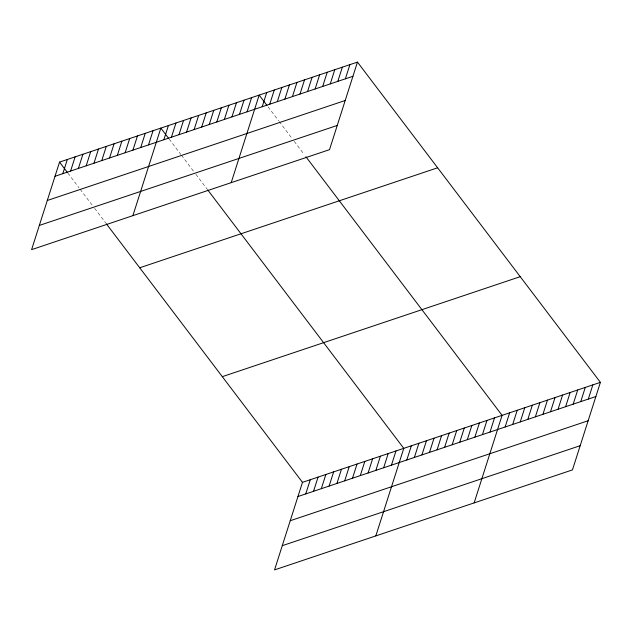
<?xml version="1.0" encoding="UTF-8"?>
<svg xmlns="http://www.w3.org/2000/svg" width="632" height="632" viewBox="0 0 632 632"><rect width="100%" height="100%" fill="white"/><g stroke="black" fill="none" stroke-linecap="round" stroke-linejoin="round"><path stroke-width="0.47" stroke-dasharray="3.16 2.37" d="M268.055 106.848L278.633 120.791M279.194 121.518L292.553 139.135M294.22 141.339L304.245 154.548M169.186 139.111L180.878 154.516M181.431 155.251L194.237 172.133M195.912 174.337L207.043 189.015M67.893 173.105L79.024 187.783M80.138 189.252L92.944 206.135M94.618 208.331L105.749 223.009"/><path stroke-width="0.95" d="M357.459 62.102L59.542 162.1L31.6 249.648L329.525 149.658L357.459 62.102L600.4 382.352L572.458 469.9L274.541 569.898L302.475 482.342L600.4 382.352M62.805 173.666L67.332 159.485M70.602 171.051L75.121 156.862M78.392 168.436L82.918 154.248M86.181 165.821L90.708 151.633M93.971 163.206L98.497 149.018M101.768 160.591L106.295 146.403M109.557 157.968L114.084 143.788M117.347 155.354L121.873 141.173M125.144 152.739L129.671 138.558M132.933 150.124L137.46 135.943M140.723 147.509L145.249 133.328M148.52 144.894L153.039 130.713M132.894 215.646L160.836 128.099L168.625 138.376M163.87 139.743L168.396 125.563M171.43 137.207L175.957 123.019M178.998 134.663L183.525 120.483M186.559 132.127L191.085 117.947M194.119 129.592L198.645 115.411M201.687 127.048L206.214 112.867M209.247 124.512L213.774 110.331M216.808 121.976L221.334 107.795M224.376 119.44L228.895 105.252M231.936 116.896L236.463 102.716M239.496 114.36L244.023 100.18M247.057 111.825L251.583 97.636M231.209 182.656L259.152 95.1L266.941 105.378M262.185 106.745L266.712 92.564M269.745 104.209L274.272 90.028M277.314 101.665L281.84 87.485M284.874 99.129L289.401 84.949M292.434 96.593L296.961 82.413M299.995 94.057L304.521 79.869M307.563 91.514L312.09 77.333M315.123 88.978L319.65 74.797M322.683 86.442L327.21 72.253M330.252 83.898L334.778 69.718M337.812 81.362L342.339 67.182M345.372 78.826L349.899 64.638M305.746 493.916L310.273 479.728M313.535 491.301L318.062 477.113M321.325 488.678L325.851 474.498M329.122 486.063L333.649 471.883M336.911 483.448L341.438 469.268M344.701 480.834L349.227 466.653M352.498 478.219L357.025 464.038M360.287 475.604L364.814 461.423M368.077 472.989L372.603 458.808M375.874 470.374L380.393 456.193M383.663 467.759L388.19 453.579M391.453 465.144L395.98 450.964M375.827 535.897L403.769 448.349L207.596 189.75M406.811 459.993L411.337 445.813M414.371 457.45L418.898 443.269M421.931 454.914L426.458 440.733M429.499 452.378L434.026 438.197M437.06 449.842L441.586 435.653M444.62 447.298L449.147 433.118M452.18 444.762L456.707 430.582M459.748 442.226L464.275 428.038M467.309 439.682L471.835 425.502M474.869 437.147L479.396 422.966M482.437 434.611L486.964 420.43M489.998 432.067L494.524 417.886M474.142 502.898L502.084 415.35L305.912 156.752M505.126 426.995L509.645 412.815M512.686 424.459L517.213 410.271M520.247 421.915L524.773 407.735M527.807 419.379L532.334 405.199M535.375 416.844L539.902 402.655M542.935 414.3L547.462 400.119M550.496 411.764L555.022 397.583M558.064 409.228L562.591 395.047M565.624 406.684L570.151 392.504M573.184 404.148L577.711 389.968M580.745 401.612L585.272 387.432M588.313 399.076L592.84 384.888M55.016 176.281L352.94 76.282M47.289 200.494L345.206 100.496M39.326 225.434L337.251 125.444M139.712 267.778L437.628 167.788M222.306 376.664L520.231 276.674M297.948 496.531L595.873 396.533M290.222 520.736L588.147 420.746M282.267 545.685L580.184 445.694M59.542 162.1L67.332 172.37M106.31 223.744L302.475 482.342"/></g></svg>
